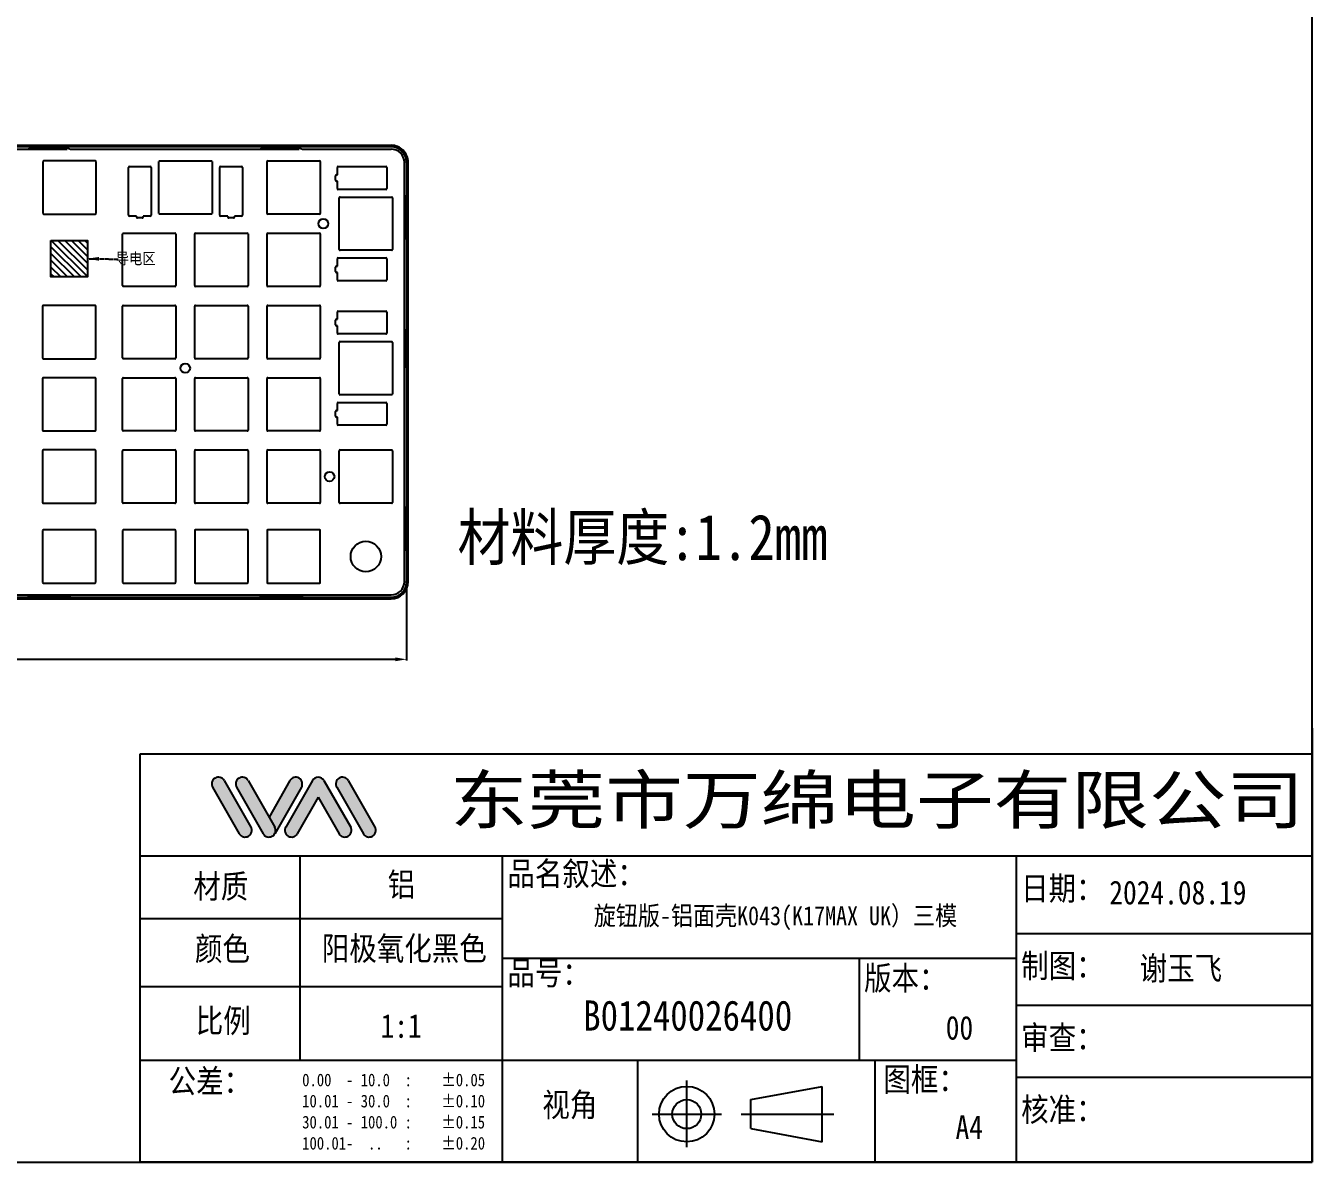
# Model space of a CAD drawing. Header units: millimetres. Extents: x 217 to 1040, y -1841 to -1207.
# Drawn here: x 701.9 to 1040.2, y -1841.4 to -1542.7 of the extents above; entities that cross this region are included whole.
import ezdxf

# ---------------------------------------------------------------- set-up
doc = ezdxf.new("R2010")
doc.units = ezdxf.units.MM
doc.header["$PDMODE"] = 3
doc.header["$PDSIZE"] = 8
doc.linetypes.add('HIDDEN', pattern=[0.2, 0.1, -0.1])
doc.layers.get('0').update_dxf_attribs({"linetype": 'CONTINUOUS'})
doc.layers.get('Defpoints').update_dxf_attribs({"linetype": 'CONTINUOUS'})
for name, color, linetype in [('DEFAULT_2', 8, 'HIDDEN'), ('图框', 7, 'CONTINUOUS'), ('标注尺寸', 2, 'CONTINUOUS')]:
    doc.layers.add(name, color=color, linetype=linetype)
doc.styles.get("Standard").update_dxf_attribs({"font": '', "width": 0.85, "height": 5})
doc.styles.get('Standard').set_extended_font_data('SimSun')
doc.dimstyles.get("Standard").update_dxf_attribs({"dimtxt": 5, "dimasz": 3, "dimexe": 0.3, "dimexo": 0.3, "dimgap": 1, "dimtad": 1, "dimzin": 1, "dimdsep": 46, "dimtxsty": 'Standard', "dimcen": 0.09, "dimclrd": 3, "dimclre": 3, "dimclrt": 3, "dimadec": 0, "dimazin": 2, "dimtp": 0.01, "dimtm": 0.01, "dimtfac": 1, "dimtofl": 0, "dimtmove": 0, "dimatfit": 3, "dimfxl": 0, "dimtolj": 1, "dimarcsym": 0})

# ---------------------------------------------------------------- blocks, each defined once
blk = doc.blocks.new('*D57')
at = {"layer": 'Defpoints', "color": 0}
for p in [(415.65, -1688.79), (802.06, -1688.79), (802.06, -1709.22)]:
    blk.add_point(p, dxfattribs=at)
at = {"layer": '标注尺寸', "color": 3, "lineweight": -2}
for p, q in [((415.65, -1689.09), (415.65, -1709.52)), ((802.06, -1689.09), (802.06, -1709.52)), ((418.65, -1709.22), (799.06, -1709.22))]:
    blk.add_line(p, q, dxfattribs=at)
at = {"layer": '标注尺寸', "color": 3}
for points in [[(418.65, -1708.72), (418.65, -1709.72), (415.65, -1709.22)], [(799.06, -1708.72), (799.06, -1709.72), (802.06, -1709.22)]]:
    blk.add_solid(points, dxfattribs=at)
at = {"layer": '标注尺寸', "color": 3, "insert": (608.86, -1704.22), "char_height": 5, "attachment_point": 5}
blk.add_mtext('\\A1;386.41{\\H0.7x;\\S+0.05^ -0.1;}', dxfattribs=at)

msp = doc.modelspace()

# ---------------------------------------------------------------- hatches: boundary and pattern name
at = {"layer": '图框'}
h = msp.add_hatch(color=252, dxfattribs=at)
h.paths.add_polyline_path([(754.086, -1741.103, 1), (751.054, -1742.845), (758.07, -1755.059, 1), (761.103, -1753.318)])
h.paths.add_polyline_path([(764.364, -1755.059, 1), (767.397, -1753.318), (760.38, -1741.103, 1), (757.348, -1742.845)])
h.paths.add_polyline_path([(778.82, -1745.484), (784.32, -1755.059, 1), (787.352, -1753.318), (780.336, -1741.103, 0.5788196), (777.304, -1741.103), (770.288, -1753.318, 1), (773.32, -1755.059)])
h.paths.add_polyline_path([(786.704, -1741.103, 1), (783.672, -1742.845), (790.689, -1755.059, 1), (793.721, -1753.318)])
msp.add_hatch(color=1, dxfattribs=at).paths.add_polyline_path([(765.88, -1750.678), (767.397, -1753.318, -0.2667692), (767.397, -1755.059), (774.413, -1742.845, 1), (771.381, -1741.103)])
at = {"layer": '标注尺寸'}
h = msp.add_hatch(dxfattribs=at)
h.set_pattern_fill('ANSI31', color=256, scale=10)
h.set_pattern_definition([(315, (650.3464, -1413.5354), (-0.8838835, -0.8838835), [])])
h.paths.add_polyline_path([(708.557, -1599.095), (718.159, -1599.095), (718.159, -1608.697), (708.557, -1608.697)])

# ---------------------------------------------------------------- linework, layer by layer
at = {"color": 7, "linetype": 'Continuous'}
for p, q in [((419.753, -1574.092), (797.964, -1574.092)), ((797.964, -1574.492), (419.753, -1574.492)), ((550.444, -1575.092), (712.809, -1575.092)), ((704.16, -1574.663), (711.934, -1574.663)), ((713.675, -1575.092), (773.82, -1575.092)), ((765.171, -1574.663), (772.945, -1574.663)), ((774.686, -1575.092), (797.964, -1575.092)), ((706.408, -1578.392), (706.408, -1591.992)), ((720.208, -1578.192), (706.608, -1578.192)), ((720.408, -1591.992), (720.408, -1578.392)), ((729.169, -1579.692), (734.669, -1579.692)), ((736.919, -1591.992), (736.919, -1578.392)), ((737.119, -1578.192), (750.719, -1578.192)), ((750.919, -1578.392), (750.919, -1591.992)), ((753.169, -1579.692), (758.669, -1579.692)), ((765.358, -1591.992), (765.358, -1578.392)), ((765.558, -1578.192), (779.158, -1578.192)), ((779.358, -1578.392), (779.358, -1591.992)), ((784.108, -1579.692), (796.608, -1579.692)), ((801.464, -1688.791), (801.464, -1578.592)), ((802.064, -1578.592), (802.064, -1688.791)), ((802.464, -1688.791), (802.464, -1578.592)), ((728.919, -1592.442), (728.919, -1579.942)), ((734.919, -1579.942), (734.919, -1592.442)), ((752.919, -1592.442), (752.919, -1579.942)), ((758.919, -1579.942), (758.919, -1592.442)), ((783.358, -1583.292), (783.358, -1582.092)), ((783.608, -1581.842), (783.858, -1581.842)), ((783.858, -1581.842), (783.858, -1579.942)), ((796.858, -1579.942), (796.858, -1585.442)), ((783.858, -1583.542), (783.608, -1583.542)), ((783.858, -1585.442), (783.858, -1583.542)), ((796.608, -1585.692), (784.108, -1585.692)), ((784.358, -1601.492), (784.358, -1587.892)), ((784.558, -1587.692), (798.158, -1587.692)), ((798.358, -1587.892), (798.358, -1601.492)), ((801.964, -1587.864), (801.964, -1598.12)), ((706.608, -1592.192), (720.208, -1592.192)), ((731.069, -1592.692), (729.169, -1592.692)), ((731.069, -1592.942), (731.069, -1592.692)), ((732.519, -1593.192), (731.319, -1593.192)), ((734.669, -1592.692), (732.769, -1592.692)), ((732.769, -1592.692), (732.769, -1592.942)), ((750.719, -1592.192), (737.119, -1592.192)), ((755.069, -1592.692), (753.169, -1592.692)), ((755.069, -1592.942), (755.069, -1592.692)), ((756.519, -1593.192), (755.319, -1593.192)), ((758.669, -1592.692), (756.769, -1592.692)), ((756.769, -1592.692), (756.769, -1592.942)), ((779.158, -1592.192), (765.558, -1592.192)), ((727.358, -1610.992), (727.358, -1597.392)), ((727.558, -1597.192), (741.158, -1597.192)), ((741.358, -1597.392), (741.358, -1610.992)), ((746.358, -1610.992), (746.358, -1597.392)), ((746.558, -1597.192), (760.158, -1597.192)), ((760.358, -1597.392), (760.358, -1610.992)), ((765.358, -1610.992), (765.358, -1597.392)), ((765.558, -1597.192), (779.158, -1597.192)), ((779.358, -1597.392), (779.358, -1610.992)), ((798.158, -1601.692), (784.558, -1601.692)), ((783.358, -1607.292), (783.358, -1606.092)), ((783.608, -1605.842), (783.858, -1605.842)), ((783.858, -1605.842), (783.858, -1603.942)), ((784.108, -1603.692), (796.608, -1603.692)), ((796.858, -1603.942), (796.858, -1609.442)), ((783.858, -1607.542), (783.608, -1607.542)), ((783.858, -1609.442), (783.858, -1607.542)), ((796.608, -1609.692), (784.108, -1609.692)), ((741.158, -1611.192), (727.558, -1611.192)), ((760.158, -1611.192), (746.558, -1611.192)), ((779.158, -1611.192), (765.558, -1611.192)), ((706.358, -1616.392), (706.358, -1629.992)), ((720.158, -1616.192), (706.558, -1616.192)), ((720.358, -1629.992), (720.358, -1616.392)), ((727.358, -1629.992), (727.358, -1616.392)), ((727.558, -1616.192), (741.158, -1616.192)), ((741.358, -1616.392), (741.358, -1629.992)), ((746.358, -1629.992), (746.358, -1616.392)), ((746.558, -1616.192), (760.158, -1616.192)), ((760.358, -1616.392), (760.358, -1629.992)), ((765.358, -1629.992), (765.358, -1616.392)), ((765.558, -1616.192), (779.158, -1616.192)), ((779.358, -1616.392), (779.358, -1629.992)), ((783.358, -1621.292), (783.358, -1620.092)), ((783.608, -1619.842), (783.858, -1619.842)), ((783.858, -1619.842), (783.858, -1617.942)), ((784.108, -1617.692), (796.608, -1617.692)), ((796.858, -1617.942), (796.858, -1623.442)), ((783.858, -1621.542), (783.608, -1621.542)), ((783.858, -1623.442), (783.858, -1621.542)), ((796.608, -1623.692), (784.108, -1623.692)), ((801.964, -1623.116), (801.964, -1631.868)), ((784.358, -1639.492), (784.358, -1625.892)), ((784.558, -1625.692), (798.158, -1625.692)), ((798.358, -1625.892), (798.358, -1639.492)), ((706.558, -1630.192), (720.158, -1630.192)), ((741.158, -1630.192), (727.558, -1630.192)), ((760.158, -1630.192), (746.558, -1630.192)), ((779.158, -1630.192), (765.558, -1630.192)), ((706.358, -1635.392), (706.358, -1648.992)), ((720.158, -1635.192), (706.558, -1635.192)), ((720.358, -1648.992), (720.358, -1635.392)), ((727.358, -1648.992), (727.358, -1635.392)), ((727.558, -1635.192), (741.158, -1635.192)), ((741.358, -1635.392), (741.358, -1648.992)), ((746.358, -1648.992), (746.358, -1635.392)), ((746.558, -1635.192), (760.158, -1635.192)), ((760.358, -1635.392), (760.358, -1648.992)), ((765.358, -1648.992), (765.358, -1635.392)), ((765.558, -1635.192), (779.158, -1635.192)), ((779.358, -1635.392), (779.358, -1648.992)), ((798.158, -1639.692), (784.558, -1639.692)), ((783.608, -1643.842), (783.858, -1643.842)), ((783.858, -1643.842), (783.858, -1641.942)), ((784.108, -1641.692), (796.608, -1641.692)), ((796.858, -1641.942), (796.858, -1647.442)), ((783.358, -1645.292), (783.358, -1644.092)), ((783.858, -1645.542), (783.608, -1645.542)), ((783.858, -1647.442), (783.858, -1645.542)), ((706.558, -1649.192), (720.158, -1649.192)), ((741.158, -1649.192), (727.558, -1649.192)), ((760.158, -1649.192), (746.558, -1649.192)), ((779.158, -1649.192), (765.558, -1649.192)), ((796.608, -1647.692), (784.108, -1647.692)), ((720.158, -1654.192), (706.558, -1654.192)), ((727.558, -1654.192), (741.158, -1654.192)), ((746.558, -1654.192), (760.158, -1654.192)), ((765.558, -1654.192), (779.158, -1654.192)), ((784.558, -1654.192), (798.158, -1654.192)), ((706.358, -1654.392), (706.358, -1667.992)), ((720.358, -1667.992), (720.358, -1654.392)), ((727.358, -1667.992), (727.358, -1654.392)), ((741.358, -1654.392), (741.358, -1667.992)), ((746.358, -1667.992), (746.358, -1654.392)), ((760.358, -1654.392), (760.358, -1667.992)), ((765.358, -1667.992), (765.358, -1654.392)), ((779.358, -1654.392), (779.358, -1667.992)), ((784.358, -1667.992), (784.358, -1654.392)), ((798.358, -1654.392), (798.358, -1667.992)), ((706.558, -1668.192), (720.158, -1668.192)), ((741.158, -1668.192), (727.558, -1668.192)), ((760.158, -1668.192), (746.558, -1668.192)), ((779.158, -1668.192), (765.558, -1668.192)), ((798.158, -1668.192), (784.558, -1668.192)), ((801.964, -1669.764), (801.964, -1680.02)), ((706.358, -1675.392), (706.358, -1688.992)), ((720.158, -1675.192), (706.558, -1675.192)), ((720.358, -1688.992), (720.358, -1675.392)), ((727.358, -1675.392), (727.358, -1688.992)), ((741.158, -1675.192), (727.558, -1675.192)), ((741.358, -1688.992), (741.358, -1675.392)), ((746.358, -1675.392), (746.358, -1688.992)), ((760.158, -1675.192), (746.558, -1675.192)), ((760.358, -1688.992), (760.358, -1675.392)), ((765.358, -1675.392), (765.358, -1688.992)), ((779.158, -1675.192), (765.558, -1675.192)), ((779.358, -1688.992), (779.358, -1675.392)), ((706.558, -1689.192), (720.158, -1689.192)), ((727.558, -1689.192), (741.158, -1689.192)), ((746.558, -1689.192), (760.158, -1689.192)), ((765.558, -1689.192), (779.158, -1689.192)), ((419.753, -1692.292), (797.964, -1692.292)), ((419.753, -1692.892), (797.964, -1692.892)), ((419.753, -1693.292), (797.964, -1693.292)), ((702.919, -1692.792), (713.175, -1692.792)), ((763.93, -1692.792), (774.186, -1692.792))]:
    msp.add_line(p, q, dxfattribs=at)
at = {"linetype": 'Continuous'}
msp.add_lwpolyline([(708.557, -1599.095), (718.159, -1599.095), (718.159, -1608.697), (708.557, -1608.697)], close=True, dxfattribs=at)
at = {"color": 7, "linetype": 'Continuous'}
for centre, radius in [((780.158, -1594.692), 1.25), ((743.858, -1632.692), 1.25), ((781.813, -1661.192), 1.25), ((791.358, -1682.192), 4)]:
    msp.add_circle(centre, radius, dxfattribs=at)
for centre, radius, start, end in [((797.964, -1578.592), 4.5, 359.99817, 90), ((797.964, -1578.592), 4.1, 0, 89.99637), ((797.964, -1578.592), 3.5, 359.99818, 90), ((706.608, -1578.392), 0.2, 90, 180), ((720.208, -1578.392), 0.2, 0, 90), ((729.169, -1579.942), 0.25, 90, 180), ((734.669, -1579.942), 0.25, 0, 90), ((737.119, -1578.392), 0.2, 90, 180), ((750.719, -1578.392), 0.2, 0, 90), ((753.169, -1579.942), 0.25, 90, 180), ((758.669, -1579.942), 0.25, 0, 90), ((765.558, -1578.392), 0.2, 90, 180), ((779.158, -1578.392), 0.2, 0, 90), ((784.108, -1579.942), 0.25, 90, 180), ((796.608, -1579.942), 0.25, 0, 90), ((783.608, -1582.092), 0.25, 90, 180), ((783.608, -1583.292), 0.25, 180, 270), ((784.108, -1585.442), 0.25, 180, 270), ((796.608, -1585.442), 0.25, 270, 0), ((784.558, -1587.892), 0.2, 90, 180), ((798.158, -1587.892), 0.2, 0, 90), ((801.464, -1587.864), 0.5, 0, 90), ((706.608, -1591.992), 0.2, 180, 270), ((720.208, -1591.992), 0.2, 270, 0), ((729.169, -1592.442), 0.25, 180, 270), ((731.319, -1592.942), 0.25, 180, 270), ((732.519, -1592.942), 0.25, 270, 0), ((734.669, -1592.442), 0.25, 270, 0), ((737.119, -1591.992), 0.2, 180, 270), ((750.719, -1591.992), 0.2, 270, 0), ((753.169, -1592.442), 0.25, 180, 270), ((755.319, -1592.942), 0.25, 180, 270), ((756.519, -1592.942), 0.25, 270, 0), ((758.669, -1592.442), 0.25, 270, 0), ((765.558, -1591.992), 0.2, 180, 270), ((779.158, -1591.992), 0.2, 270, 0), ((727.558, -1597.392), 0.2, 90, 180), ((741.158, -1597.392), 0.2, 0, 90), ((746.558, -1597.392), 0.2, 90, 180), ((760.158, -1597.392), 0.2, 0, 90), ((765.558, -1597.392), 0.2, 90, 180), ((779.158, -1597.392), 0.2, 0, 90), ((801.464, -1598.12), 0.5, 270, 0), ((784.558, -1601.492), 0.2, 180, 270), ((798.158, -1601.492), 0.2, 270, 0), ((783.608, -1606.092), 0.25, 90, 180), ((784.108, -1603.942), 0.25, 90, 180), ((796.608, -1603.942), 0.25, 0, 90), ((783.608, -1607.292), 0.25, 180, 270), ((784.108, -1609.442), 0.25, 180, 270), ((796.608, -1609.442), 0.25, 270, 0), ((727.558, -1610.992), 0.2, 180, 270), ((741.158, -1610.992), 0.2, 270, 0), ((746.558, -1610.992), 0.2, 180, 270), ((760.158, -1610.992), 0.2, 270, 0), ((765.558, -1610.992), 0.2, 180, 270), ((779.158, -1610.992), 0.2, 270, 0), ((706.558, -1616.392), 0.2, 90, 180), ((720.158, -1616.392), 0.2, 0, 90), ((727.558, -1616.392), 0.2, 90, 180), ((741.158, -1616.392), 0.2, 0, 90), ((746.558, -1616.392), 0.2, 90, 180), ((760.158, -1616.392), 0.2, 0, 90), ((765.558, -1616.392), 0.2, 90, 180), ((779.158, -1616.392), 0.2, 0, 90), ((783.608, -1620.092), 0.25, 90, 180), ((784.108, -1617.942), 0.25, 90, 180), ((796.608, -1617.942), 0.25, 0, 90), ((783.608, -1621.292), 0.25, 180, 270), ((784.108, -1623.442), 0.25, 180, 270), ((796.608, -1623.442), 0.25, 270, 0), ((801.464, -1623.116), 0.5, 0, 90), ((784.558, -1625.892), 0.2, 90, 180), ((798.158, -1625.892), 0.2, 0, 90), ((706.558, -1629.992), 0.2, 180, 270), ((720.158, -1629.992), 0.2, 270, 0), ((727.558, -1629.992), 0.2, 180, 270), ((741.158, -1629.992), 0.2, 270, 0), ((746.558, -1629.992), 0.2, 180, 270), ((760.158, -1629.992), 0.2, 270, 0), ((765.558, -1629.992), 0.2, 180, 270), ((779.158, -1629.992), 0.2, 270, 0), ((801.464, -1631.868), 0.5, 270, 0), ((706.558, -1635.392), 0.2, 90, 180), ((720.158, -1635.392), 0.2, 0, 90), ((727.558, -1635.392), 0.2, 90, 180), ((741.158, -1635.392), 0.2, 0, 90), ((746.558, -1635.392), 0.2, 90, 180), ((760.158, -1635.392), 0.2, 0, 90), ((765.558, -1635.392), 0.2, 90, 180), ((779.158, -1635.392), 0.2, 0, 90), ((784.558, -1639.492), 0.2, 180, 270), ((798.158, -1639.492), 0.2, 270, 0), ((783.608, -1644.092), 0.25, 90, 180), ((784.108, -1641.942), 0.25, 90, 180), ((796.608, -1641.942), 0.25, 0, 90), ((783.608, -1645.292), 0.25, 180, 270), ((706.558, -1648.992), 0.2, 180, 270), ((720.158, -1648.992), 0.2, 270, 0), ((727.558, -1648.992), 0.2, 180, 270), ((741.158, -1648.992), 0.2, 270, 0), ((746.558, -1648.992), 0.2, 180, 270), ((760.158, -1648.992), 0.2, 270, 0), ((765.558, -1648.992), 0.2, 180, 270), ((779.158, -1648.992), 0.2, 270, 0), ((784.108, -1647.442), 0.25, 180, 270), ((796.608, -1647.442), 0.25, 270, 0), ((706.558, -1654.392), 0.2, 90, 180), ((720.158, -1654.392), 0.2, 0, 90), ((727.558, -1654.392), 0.2, 90, 180), ((741.158, -1654.392), 0.2, 0, 90), ((746.558, -1654.392), 0.2, 90, 180), ((760.158, -1654.392), 0.2, 0, 90), ((765.558, -1654.392), 0.2, 90, 180), ((779.158, -1654.392), 0.2, 0, 90), ((784.558, -1654.392), 0.2, 90, 180), ((798.158, -1654.392), 0.2, 0, 90), ((706.558, -1667.992), 0.2, 180, 270), ((720.158, -1667.992), 0.2, 270, 0), ((727.558, -1667.992), 0.2, 180, 270), ((741.158, -1667.992), 0.2, 270, 0), ((746.558, -1667.992), 0.2, 180, 270), ((760.158, -1667.992), 0.2, 270, 0), ((765.558, -1667.992), 0.2, 180, 270), ((779.158, -1667.992), 0.2, 270, 0), ((784.558, -1667.992), 0.2, 180, 270), ((798.158, -1667.992), 0.2, 270, 0), ((801.464, -1669.764), 0.5, 0, 90), ((706.558, -1675.392), 0.2, 90, 180), ((720.158, -1675.392), 0.2, 0, 90), ((727.558, -1675.392), 0.2, 90, 180), ((741.158, -1675.392), 0.2, 0, 90), ((746.558, -1675.392), 0.2, 90, 180), ((760.158, -1675.392), 0.2, 0, 90), ((765.558, -1675.392), 0.2, 90, 180), ((779.158, -1675.392), 0.2, 0, 90), ((801.464, -1680.02), 0.5, 270, 0), ((706.558, -1688.992), 0.2, 180, 270), ((720.158, -1688.992), 0.2, 270, 0), ((727.558, -1688.992), 0.2, 180, 270), ((741.158, -1688.992), 0.2, 270, 0), ((746.558, -1688.992), 0.2, 180, 270), ((760.158, -1688.992), 0.2, 270, 0), ((765.558, -1688.992), 0.2, 180, 270), ((779.158, -1688.992), 0.2, 270, 0), ((797.964, -1688.792), 4.1, 270, 0.00365), ((797.964, -1688.792), 4.5, 270.00182, 0), ((797.964, -1688.792), 3.5, 270.00182, 0), ((702.919, -1692.292), 0.5, 180, 270), ((713.175, -1692.292), 0.5, 270, 0), ((763.93, -1692.292), 0.5, 180, 270), ((774.186, -1692.292), 0.5, 270, 0)]:
    msp.add_arc(centre, radius, start, end, dxfattribs=at)
for points in [[(702.419, -1575.092), (702.957, -1574.831), (703.562, -1574.663), (704.16, -1574.663)], [(711.934, -1574.663), (712.532, -1574.663), (713.137, -1574.831), (713.675, -1575.092)], [(763.43, -1575.092), (763.968, -1574.831), (764.573, -1574.663), (765.171, -1574.663)], [(772.945, -1574.663), (773.543, -1574.663), (774.148, -1574.831), (774.686, -1575.092)]]:
    msp.add_open_spline(points, degree=3, dxfattribs=at)
at = {"layer": '图框'}
for p, q in [((1040.194, -1841.431), (1040.194, -1237.131)), ((1040.194, -1727.297), (1040.194, -1841.431)), ((732.042, -1841.431), (732.042, -1734.078)), ((732.042, -1734.078), (1040.194, -1734.078)), ((754.086, -1741.103), (761.103, -1753.318)), ((760.38, -1741.103), (767.397, -1753.318)), ((771.381, -1741.103), (765.88, -1750.678)), ((777.304, -1741.103), (770.288, -1753.318)), ((780.336, -1741.103), (787.352, -1753.318)), ((786.704, -1741.103), (793.721, -1753.318)), ((751.054, -1742.845), (758.07, -1755.059)), ((757.348, -1742.845), (764.364, -1755.059)), ((774.413, -1742.845), (767.397, -1755.059)), ((778.82, -1745.484), (773.32, -1755.059)), ((778.82, -1745.484), (784.32, -1755.059)), ((783.672, -1742.845), (790.689, -1755.059)), ((732.042, -1760.916), (1040.194, -1760.916)), ((774.098, -1814.593), (774.098, -1760.916)), ((827.311, -1841.431), (827.311, -1760.916)), ((962.41, -1841.431), (962.41, -1760.916)), ((732.042, -1777.343), (827.311, -1777.343)), ((962.41, -1781.265), (1040.194, -1781.265)), ((827.311, -1787.754), (962.41, -1787.754)), ((921.099, -1787.754), (921.099, -1814.593)), ((732.042, -1795.25), (827.311, -1795.25)), ((962.41, -1800.156), (1040.194, -1800.156)), ((732.042, -1814.593), (962.41, -1814.593)), ((862.733, -1814.593), (862.733, -1841.431)), ((925.206, -1814.593), (925.206, -1841.431)), ((875.729, -1837.474), (875.729, -1819.927)), ((962.41, -1819.048), (1040.194, -1819.048)), ((892.588, -1824.969), (911.356, -1821.494)), ((911.356, -1836.067), (911.356, -1821.494)), ((892.588, -1832.592), (892.588, -1824.969)), ((866.591, -1828.78), (884.822, -1828.78)), ((889.994, -1828.78), (914.415, -1828.78)), ((892.588, -1832.592), (911.356, -1836.067)), ((216.91, -1841.431), (1040.194, -1841.431)), ((1040.194, -1841.431), (732.042, -1841.431))]:
    msp.add_line(p, q, dxfattribs=at)
for radius in [7.287, 3.812]:
    msp.add_circle((875.729, -1828.78), radius, dxfattribs=at)
for centre, start, end in [((752.57, -1741.974), 29.8738, 209.8738), ((758.864, -1741.974), 29.8738, 209.8738), ((772.897, -1741.974), 330.1262, 150.1262), ((778.82, -1741.974), 29.8738, 150.1262), ((785.188, -1741.974), 29.8738, 209.8738), ((759.586, -1754.189), 209.8738, 29.8738), ((765.88, -1754.189), 209.8738, 29.8738), ((771.804, -1754.189), 150.1262, 330.1262), ((785.836, -1754.189), 209.8738, 29.8738), ((792.205, -1754.189), 209.8738, 29.8738)]:
    msp.add_arc(centre, 1.748, start, end, dxfattribs=at)

# ---------------------------------------------------------------- texts
at = {"layer": 'DEFAULT_2', "color": 1, "insert": (736.053, -1602.354), "char_height": 3, "attachment_point": 3}
msp.add_mtext('{\\fSimSun|b0|i0|c134|p2;导电区}', dxfattribs=at)
at = {"layer": '图框', "insert": (813.463, -1739.941), "char_height": 12.474, "width": 245.21557, "attachment_point": 1}
msp.add_mtext('{\\fMicrosoft YaHei|b0|i0|c134|p34;\\W1.2;东莞市万绵电子有限公司}', dxfattribs=at)
at = {"layer": '图框', "lineweight": 0, "attachment_point": 1}
for s, insert, char_height, width in [('{\\fSimSun|b0|i0|c134|p54;\\C4;品名叙述：}', (828.549, -1762.424), 6.237, 62.60205), ('{\\fSimSun|b0|i0|c134|p54;\\C4;材质}', (745.97, -1765.792), 6.237, 62.60205), ('{\\fSimSun|b0|i0|c134|p54;\\C4;铝}', (797.097, -1765.302), 6.237, 62.60205), ('{\\fSimSun|b0|i0|c134|p54;\\C4;日期：}', (963.648, -1766.308), 6.237, 62.60205), ('{\\C4;2024.08.19}', (986.823, -1767.406), 6.237, 62.60205), ('{\\C4;旋钮版-铝面壳K043(K17MAX UK）三模}', (851.281, -1774.11), 5, 109.09799), ('{\\fSimSun|b0|i0|c134|p54;\\C4;颜色}', (746.405, -1782.184), 6.237, 62.60205), ('{\\fSimSun|b0|i0|c134|p54;\\C4;阳极氧化黑色}', (779.759, -1782.103), 6.237, 62.60205), ('{\\fSimSun|b0|i0|c134|p54;\\C4;制图：}', (963.648, -1786.657), 6.237, 62.60205), ('{\\fSimSun|b0|i0|c134|p54;\\C4;品号：}', (828.549, -1788.567), 6.237, 62.60205), ('{\\fSimSun|b0|i0|c134|p54;\\C4;版本：}', (922.337, -1789.896), 6.237, 62.60205), ('{\\fSimSun|b0|i0|c134|p54;\\C4;谢玉飞}', (994.788, -1787.317), 6.237, 62.60205), ('{\\fSimSun|b0|i0|c134|p54;\\C4;比例}', (746.623, -1801.117), 6.237, 62.60205), ('{\\fSimSun|b0|i0|c134|p54;\\C4;1:1}', (795.209, -1802.483), 6.237, 62.60205), ('{\\fSimSun|b0|i0|c134|p54;\\C4;00}', (943.818, -1802.95), 6.237, 62.60205), ('{\\fSimSun|b0|i0|c134|p54;\\C4;审查：}', (963.648, -1805.549), 6.237, 62.60205), ('{\\fSimSun|b0|i0|c134|p54;\\C4;公差：}', (739.487, -1816.993), 6.237, 62.60205), ('{\\fSimSun|b0|i0|c134|p54;\\C4;图框：}', (927.433, -1816.526), 6.237, 62.60205), ('{\\fSimSun|b0|i0|c134|p54;\\C4;视角}', (837.741, -1823.198), 6.237, 62.60205), ('{\\fSimSun|b0|i0|c134|p54;\\C4;核准：}', (963.648, -1824.44), 6.237, 62.60205), ('{\\fSimSun|b0|i0|c134|p54;\\C4;A4}', (946.394, -1829.067), 6.237, 62.60205)]:
    msp.add_mtext(s, dxfattribs=dict(at, insert=insert, char_height=char_height, width=width))
at = {"layer": '图框', "color": 4, "insert": (774.605, -1818.127), "char_height": 3.3264, "width": 63.13649, "attachment_point": 1}
msp.add_mtext('{\\fSimSun|b0|i0|c134|p2;0.00  - 10.0  :    %%P0.05\\P10.01 - 30.0  :    %%P0.10\\P30.01 - 100.0 :    %%P0.15\\P100.01-  ..   :    %%P0.20}', dxfattribs=at)
at = {"layer": '标注尺寸', "attachment_point": 1}
for s, insert, char_height, width in [('材料厚度:1.2mm', (815.453, -1671.142), 12, 136.69453), ('{\\C4;B01240026400}', (848.496, -1798.889), 7.92, 44.37964)]:
    msp.add_mtext(s, dxfattribs=dict(at, insert=insert, char_height=char_height, width=width))

# ---------------------------------------------------------------- dimensions: what is measured, and where the dimension line sits
at = {"layer": '标注尺寸', "color": 1}
dim = msp.add_linear_dim(base=(802.064, -1709.223), p1=(415.653, -1688.792), p2=(802.064, -1688.792), text='<>{\\H0.7x;\\S+0.05^ -0.1;}', dimstyle='Standard', dxfattribs=at)
dim.commit()
dim.dimension.update_dxf_attribs({"geometry": '*D57', "text_midpoint": (608.858, -1704.218)})

# ---------------------------------------------------------------- leaders
at = {"layer": 'DEFAULT_2'}
msp.add_leader([(718.159, -1603.896), (726.331, -1604.026)], dimstyle='Standard', override={"dimgap": 0.09, "dimtad": 0}, dxfattribs=at)

doc.saveas('drawing.dxf')
